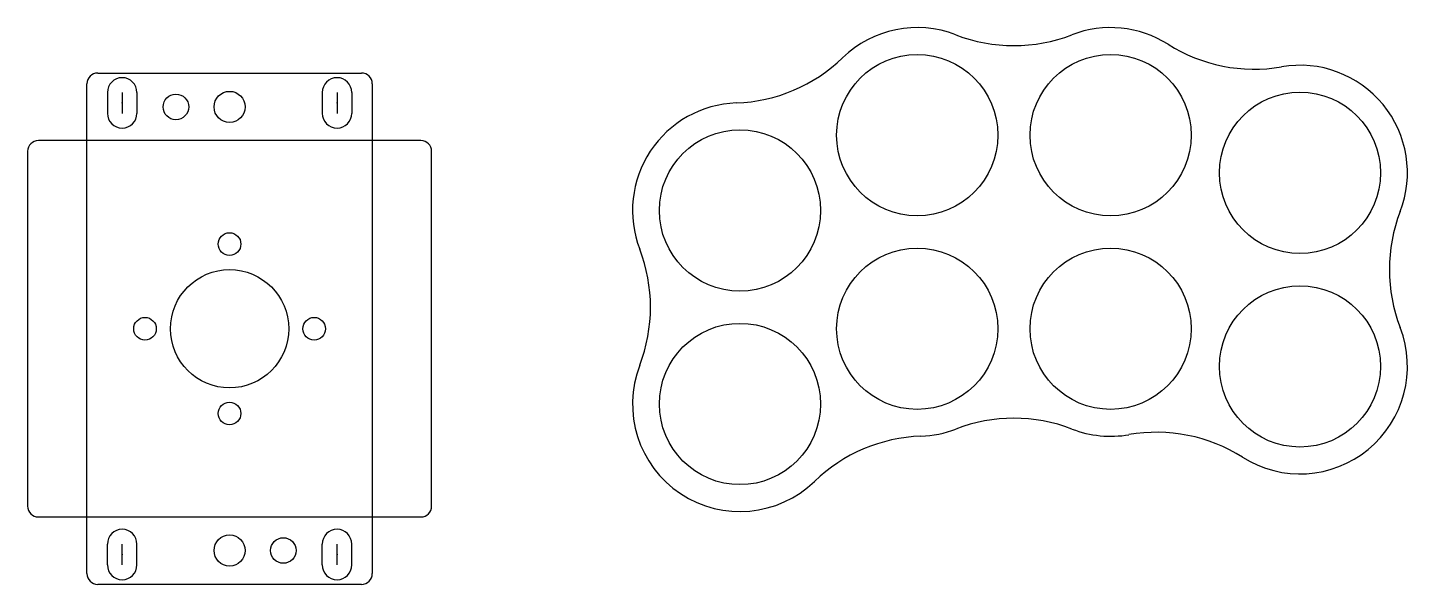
# Model space of a CAD drawing. Header units: millimetres. Extents: x -122 to 135, y 38 to 142.
import ezdxf

# ---------------------------------------------------------------- set-up
doc = ezdxf.new("R2010")
doc.units = ezdxf.units.MM
doc.header["$PDSIZE"] = -1
doc.linetypes.add('CENTERX2', pattern=[20.32, 12.7, -2.54, 2.54, -2.54])

msp = doc.modelspace()

# ---------------------------------------------------------------- linework, layer by layer
at = {"color": 7, "linetype": 'Continuous'}
for p, q in [((-108.59, 133.59), (-84.04, 133.59)), ((-84.04, 133.59), (-59.49, 133.59)), ((-110.59, 40.49), (-110.59, 131.59)), ((-57.49, 131.59), (-57.49, 40.49)), ((-106.79, 129.98), (-106.79, 126.1)), ((-101.29, 129.98), (-101.29, 126.1)), ((-66.79, 129.98), (-66.79, 126.1)), ((-61.29, 129.98), (-61.29, 126.1)), ((-48.44, 121.04), (-119.64, 121.04)), ((-121.64, 119.04), (-121.64, 53.04)), ((-46.44, 86.04), (-46.44, 119.04)), ((-46.44, 53.04), (-46.44, 86.04)), ((-119.64, 51.04), (-48.44, 51.04)), ((-106.79, 42.1), (-106.79, 45.98)), ((-101.29, 42.1), (-101.29, 45.98)), ((-66.79, 42.1), (-66.79, 45.98)), ((-61.29, 42.1), (-61.29, 45.98)), ((-59.49, 38.49), (-108.59, 38.49))]:
    msp.add_line(p, q, dxfattribs=at)
at = {"color": 7, "linetype": 'CENTERX2'}
for p, q in [((-104.04, 129.98), (-104.04, 126.1)), ((-64.04, 129.98), (-64.04, 126.1)), ((-104.04, 42.1), (-104.04, 45.98)), ((-64.04, 42.1), (-64.04, 45.98))]:
    msp.add_line(p, q, dxfattribs=at)
at = {"color": 7, "linetype": 'Continuous'}
for centre, radius in [((43.96, 122.04), 15), ((79.96, 122.04), 15), ((-94.04, 127.29), 2.38), ((-84.04, 127.29), 2.9), ((115.21, 115.04), 15), ((10.96, 108.04), 15), ((-84.04, 101.79), 2.1), ((43.96, 86.04), 15), ((79.96, 86.04), 15), ((-84.04, 86.04), 11), ((-84.04, 86.04), 11), ((-84.04, 86.04), 11), ((115.21, 79.04), 15), ((-99.79, 86.04), 2.1), ((-68.29, 86.04), 2.1), ((10.96, 72.04), 15), ((-84.04, 70.29), 2.1), ((-84.04, 44.79), 2.9), ((-74.04, 44.79), 2.38)]:
    msp.add_circle(centre, radius, dxfattribs=at)
for centre, radius, start, end in [((43.96, 122.04), 20, 68.8998, 133.9949), ((79.96, 122.04), 20, 57.7059, 111.1002), ((61.96, 168.69), 30, 248.8998, 291.1002), ((106.67, 164.31), 30, 237.7059, 279.8306), ((9.23, 158.01), 30, 271.9825, 313.9949), ((-108.59, 131.59), 2, 90, 180), ((-59.49, 131.59), 2, 0, 90), ((115.21, 115.04), 20, 338.8998, 99.8306), ((-104.04, 129.98), 2.75, 0, 180), ((-64.04, 129.98), 2.75, 0, 180), ((-104.04, 126.1), 2.75, 180, 0), ((-64.04, 126.1), 2.75, 180, 0), ((10.96, 108.04), 20, 91.9825, 201.1002), ((-119.64, 119.04), 2, 90, 180), ((-48.44, 119.04), 2, 0, 90), ((161.85, 97.04), 30, 158.8998, 201.1002), ((-35.69, 90.04), 30, 338.8998, 21.1002), ((115.21, 79.04), 20, 237.7059, 21.1002), ((10.96, 72.04), 20, 158.8998, 313.9949), ((61.96, 39.39), 30, 68.8998, 111.1002), ((43.96, 86.04), 20, 271.9825, 291.1002), ((79.96, 86.04), 20, 248.8998, 279.8306), ((45.69, 36.07), 30, 91.9825, 133.9949), ((88.49, 36.78), 30, 57.7059, 99.8306), ((-119.64, 53.04), 2, 180, 270), ((-48.44, 53.04), 2, 270, 0), ((-104.04, 45.98), 2.75, 0, 180), ((-64.04, 45.98), 2.75, 0, 180), ((-104.04, 42.1), 2.75, 180, 0), ((-64.04, 42.1), 2.75, 180, 0), ((-108.59, 40.49), 2, 180, 270), ((-59.49, 40.49), 2, 270, 0)]:
    msp.add_arc(centre, radius, start, end, dxfattribs=at)
for p in [(-104.04, 128.04), (-64.04, 128.04), (-104.04, 44.04), (-64.04, 44.04)]:
    msp.add_point(p, dxfattribs=at)

doc.saveas('drawing.dxf')
